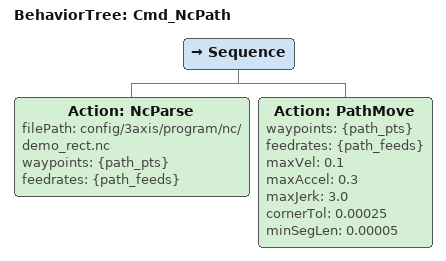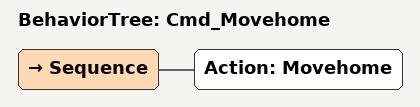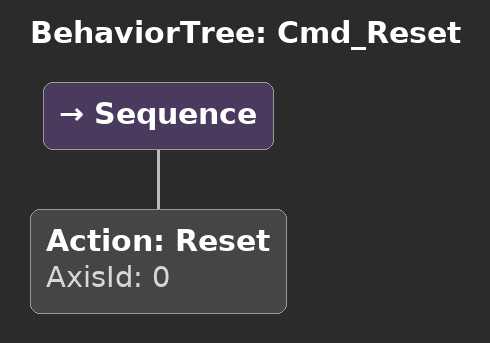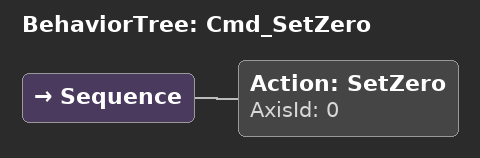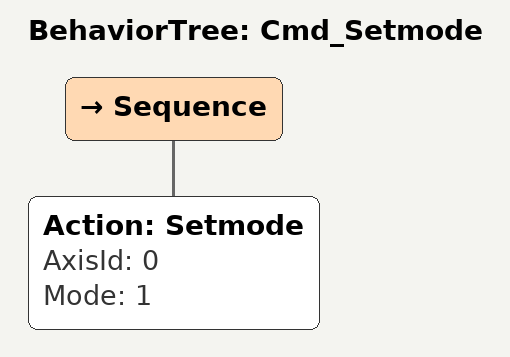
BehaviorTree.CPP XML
<BehaviorTree ID="Cmd_NcPath">
    <Sequence>
        <Action ID="NcParse" filePath="config/3axis/program/nc/demo_rect.nc" waypoints="{path_pts}" feedrates="{path_feeds}"/>
        <!-- PathMove units: m / m/s (NcParse: G21 mm→m, F mm/s→m/s) -->
        <Action ID="PathMove" waypoints="{path_pts}" feedrates="{path_feeds}" maxVel="0.1" maxAccel="0.3" maxJerk="3.0" cornerTol="0.00025" minSegLen="0.00005"/>
    </Sequence>
</BehaviorTree>

<BehaviorTree ID="Cmd_Movehome">
    <Sequence>
        <Action ID="Movehome"/>
    </Sequence>
</BehaviorTree>

<BehaviorTree ID="Cmd_Reset">
    <Sequence>
        <Action AxisId="0" ID="Reset"/>
    </Sequence>
</BehaviorTree>

<BehaviorTree ID="Cmd_SetZero">
    <Sequence>
        <Action AxisId="0" ID="SetZero"/>
    </Sequence>
</BehaviorTree>

<BehaviorTree ID="Cmd_Setmode">
    <Sequence>
        <Action AxisId="0" ID="Setmode" Mode="1"/>
    </Sequence>
</BehaviorTree>
